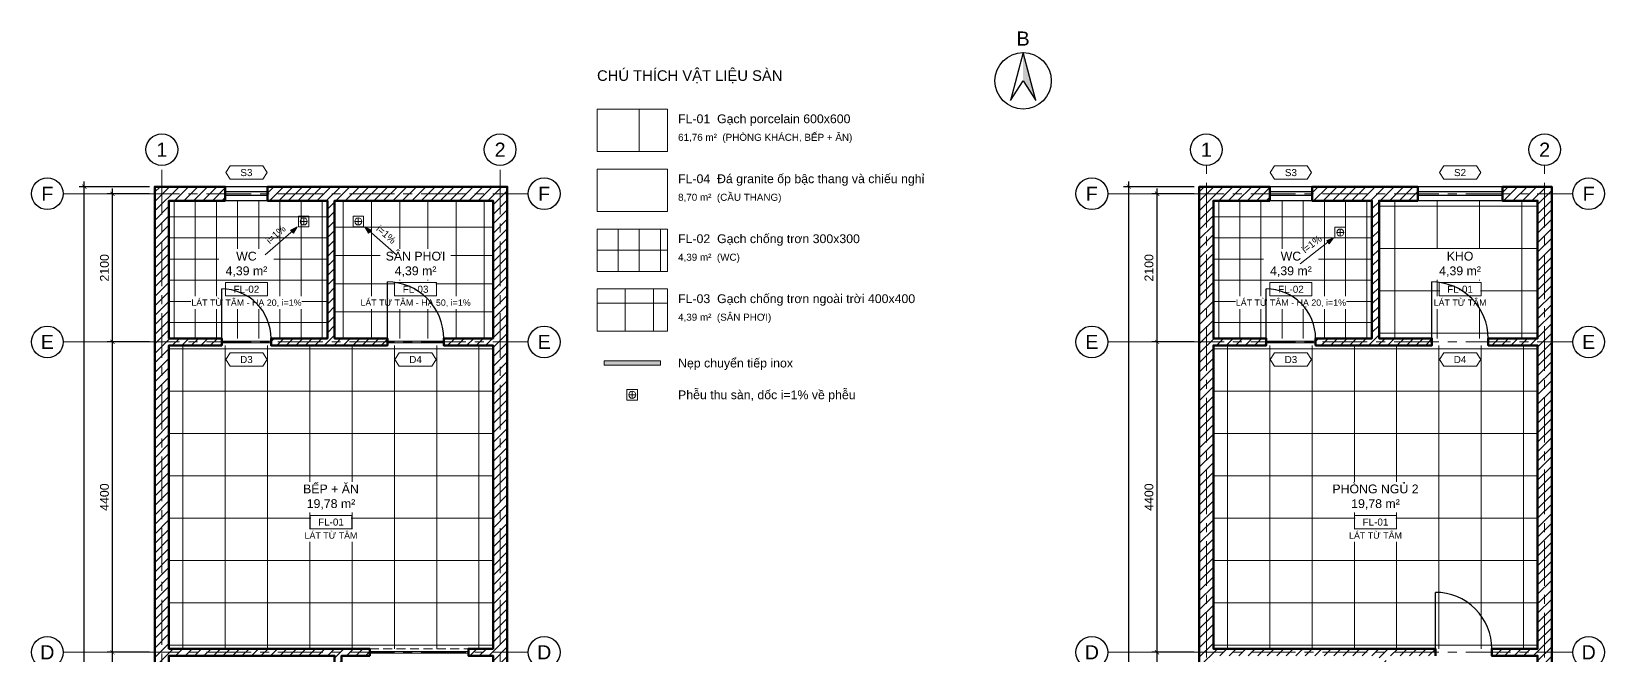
# Model space of a CAD drawing. Header units: millimetres. Extents: x -2900 to 278461, y -22074 to 20200.
# Drawn here: x 32475 to 54796, y 11369 to 20200 of the extents above; entities that cross this region are included whole.
import ezdxf
from ezdxf.enums import TextEntityAlignment as Align

# ---------------------------------------------------------------- set-up
doc = ezdxf.new("R2010")
doc.units = ezdxf.units.MM
doc.header["$LTSCALE"] = 20
doc.linetypes.add('CENTER', pattern=[50.8, 31.75, -6.35, 6.35, -6.35])
doc.linetypes.add('HIDDEN', pattern=[9.525, 6.35, -3.175])
for name, color, linetype, lineweight in [('A-ANNO-DIMS', 1, 'Continuous', 18), ('A-ANNO-NOTE', 7, 'Continuous', 18), ('A-ANNO-ROOM', 7, 'Continuous', 25), ('A-ANNO-SYMB', 7, 'Continuous', 25), ('A-ANNO-TEXT', 7, 'Continuous', 18), ('A-DOOR', 3, 'Continuous', 25), ('A-FLOR-FIXT', 5, 'Continuous', 18), ('A-FLOR-PATT', 8, 'Continuous', 9), ('A-GLAZ', 4, 'Continuous', 25), ('A-OPEN', 8, 'HIDDEN', 18), ('A-WALL', 7, 'Continuous', 50), ('A-WALL-PATT', 8, 'Continuous', 9), ('S-GRID', 1, 'CENTER', 18), ('S-GRID-IDEN', 7, 'Continuous', 25)]:
    doc.layers.add(name, color=color, linetype=linetype, lineweight=lineweight)
doc.styles.add('MCP-ARIAL', font='arial.ttf')
doc.dimstyles.new('MCP-1-50', dxfattribs={"dimscale": 50, "dimtxt": 2.5, "dimasz": 1.2, "dimexe": 1.5, "dimexo": 1.5, "dimgap": 1, "dimtad": 1, "dimdec": 0, "dimdsep": 46, "dimtxsty": 'MCP-ARIAL', "dimblk": 'ARCHTICK', "dimblk1": 'ARCHTICK', "dimblk2": 'ARCHTICK', "dimcen": 0.09, "dimdle": 1.5, "dimclrd": 256, "dimclre": 256, "dimclrt": 256, "dimadec": 0, "dimazin": 0, "dimtfac": 1, "dimtdec": 4, "dimtix": 1, "dimtmove": 2, "dimatfit": 3, "dimfxl": 1, "dimtolj": 1, "dimtzin": 0, "dimarcsym": 0})

# ---------------------------------------------------------------- blocks, each defined once
blk = doc.blocks.new('MCP_CUA_DI_700')
blk.add_line((0, 0), (0, 700))
blk.add_arc((0, 0), 700, 359.9929, 90.0071)
at = {"style": 'MCP-ARIAL', "flags": 1}
for tag, p in [('MA', (350, -100)), ('LOAI', (350, -220)), ('RONG', (350, -340))]:
    blk.add_attdef(tag, p, '', height=80, dxfattribs=at)
blk = doc.blocks.new('MCP_THE_LG_3')
blk.add_lwpolyline([(-5.85, 0), (-4.65, 1.9), (4.65, 1.9), (5.85, 0), (4.65, -1.9), (-4.65, -1.9)], close=True)
at = {"style": 'MCP-ARIAL'}
blk.add_attdef('MA', text='', height=2, dxfattribs=at).set_placement((0, 0), align=Align.MIDDLE_CENTER)
blk = doc.blocks.new('MCP_CUA_DI_800')
blk.add_line((0, 0), (0, 800))
blk.add_arc((0, 0), 800, 359.9964, 90.0036)
at = {"style": 'MCP-ARIAL', "flags": 1}
for tag, p in [('MA', (400, -100)), ('LOAI', (400, -220)), ('RONG', (400, -340))]:
    blk.add_attdef(tag, p, '', height=80, dxfattribs=at)
blk = doc.blocks.new('MCP_CUA_SO_600_200')
for p, q in [((0, 200), (600, 200)), ((0, 125), (600, 125)), ((0, 75), (600, 75)), ((0, 0), (600, 0))]:
    blk.add_line(p, q)
at = {"style": 'MCP-ARIAL', "flags": 1}
for tag, p in [('MA', (300, -100)), ('LOAI', (300, -220)), ('RONG', (300, -340))]:
    blk.add_attdef(tag, p, '', height=80, dxfattribs=at)
blk = doc.blocks.new('_ArchTick')
at = {"color": 0, "linetype": 'ByBlock', "const_width": 0.15}
blk.add_lwpolyline([(-0.5, -0.5), (0.5, 0.5)], dxfattribs=at)
blk = doc.blocks.new('*D88')
at = {"layer": 'A-ANNO-DIMS', "lineweight": -2, "transparency": 16777216}
for p, q in [((34150, 11400), (33550, 11400)), ((33625, 7525), (33625, 11475)), ((34150, 7600), (33550, 7600))]:
    blk.add_line(p, q, dxfattribs=at)
at = {"layer": 'Defpoints', "color": 0, "transparency": 16777216}
for p in [(33625, 11400), (34225, 11400), (34225, 7600)]:
    blk.add_point(p, dxfattribs=at)
at = {"layer": 'A-ANNO-DIMS', "lineweight": -2, "transparency": 16777216, "xscale": 60, "yscale": 60, "zscale": 60}
for p, rotation in [((33625, 11400), 90), ((33625, 7600), 270)]:
    blk.add_blockref('_ArchTick', p, dxfattribs=dict(at, rotation=rotation))
at = {"layer": 'A-ANNO-DIMS', "transparency": 16777216, "insert": (33511, 9500), "char_height": 125, "attachment_point": 5, "rotation": 90, "style": 'MCP-ARIAL'}
blk.add_mtext('\\A1;3800', dxfattribs=at)
blk = doc.blocks.new('*D89')
at = {"layer": 'A-ANNO-DIMS', "lineweight": -2, "transparency": 16777216}
for p, q in [((33625, 11325), (33625, 15875)), ((34150, 15800), (33550, 15800)), ((34150, 11400), (33550, 11400))]:
    blk.add_line(p, q, dxfattribs=at)
at = {"layer": 'Defpoints', "color": 0, "transparency": 16777216}
for p in [(33625, 15800), (34225, 15800), (34225, 11400)]:
    blk.add_point(p, dxfattribs=at)
at = {"layer": 'A-ANNO-DIMS', "lineweight": -2, "transparency": 16777216, "xscale": 60, "yscale": 60, "zscale": 60}
for p, rotation in [((33625, 15800), 90), ((33625, 11400), 270)]:
    blk.add_blockref('_ArchTick', p, dxfattribs=dict(at, rotation=rotation))
at = {"layer": 'A-ANNO-DIMS', "transparency": 16777216, "insert": (33511, 13600), "char_height": 125, "attachment_point": 5, "rotation": 90, "style": 'MCP-ARIAL'}
blk.add_mtext('\\A1;4400', dxfattribs=at)
blk = doc.blocks.new('*D90')
at = {"layer": 'A-ANNO-DIMS', "lineweight": -2, "transparency": 16777216}
for p, q in [((34150, 17900), (33550, 17900)), ((33625, 15725), (33625, 17975)), ((34150, 15800), (33550, 15800))]:
    blk.add_line(p, q, dxfattribs=at)
at = {"layer": 'Defpoints', "color": 0, "transparency": 16777216}
for p in [(33625, 17900), (34225, 17900), (34225, 15800)]:
    blk.add_point(p, dxfattribs=at)
at = {"layer": 'A-ANNO-DIMS', "lineweight": -2, "transparency": 16777216, "xscale": 60, "yscale": 60, "zscale": 60}
for p, rotation in [((33625, 17900), 90), ((33625, 15800), 270)]:
    blk.add_blockref('_ArchTick', p, dxfattribs=dict(at, rotation=rotation))
at = {"layer": 'A-ANNO-DIMS', "transparency": 16777216, "insert": (33511, 16850), "char_height": 125, "attachment_point": 5, "rotation": 90, "style": 'MCP-ARIAL'}
blk.add_mtext('\\A1;2100', dxfattribs=at)
blk = doc.blocks.new('*D91')
at = {"layer": 'A-ANNO-DIMS', "lineweight": -2, "transparency": 16777216}
for p, q in [((34150, 18000), (33150, 18000)), ((33225, -75), (33225, 18075)), ((34150, 0), (33150, 0))]:
    blk.add_line(p, q, dxfattribs=at)
at = {"layer": 'Defpoints', "color": 0, "transparency": 16777216}
for p in [(33225, 18000), (34225, 18000), (34225, 0)]:
    blk.add_point(p, dxfattribs=at)
at = {"layer": 'A-ANNO-DIMS', "lineweight": -2, "transparency": 16777216, "xscale": 60, "yscale": 60, "zscale": 60}
for p, rotation in [((33225, 18000), 90), ((33225, 0), 270)]:
    blk.add_blockref('_ArchTick', p, dxfattribs=dict(at, rotation=rotation))
at = {"layer": 'A-ANNO-DIMS', "transparency": 16777216, "insert": (33111, 9000), "char_height": 125, "attachment_point": 5, "rotation": 90, "style": 'MCP-ARIAL'}
blk.add_mtext('\\A1;18000', dxfattribs=at)
blk = doc.blocks.new('MCP_TRUC')
blk.add_circle((0, 0), 4.5)
at = {"style": 'MCP-ARIAL'}
blk.add_attdef('SO', text='', height=4, dxfattribs=at).set_placement((0, 0), align=Align.MIDDLE_CENTER)
blk = doc.blocks.new('MCP_THE_5')
blk.add_lwpolyline([(-5.95, -1.9), (5.95, -1.9), (5.95, 1.9), (-5.95, 1.9)], close=True)
at = {"style": 'MCP-ARIAL'}
blk.add_attdef('MA', text='', height=2, dxfattribs=at).set_placement((0, 0), align=Align.MIDDLE_CENTER)
blk = doc.blocks.new('MCP_PHEU_THU')
for p, q in [((-50, 0), (50, 0)), ((0, -50), (0, 50))]:
    blk.add_line(p, q)
blk.add_lwpolyline([(-75, -75), (75, -75), (75, 75), (-75, 75)], close=True)
blk.add_circle((0, 0), 50)
at = {"style": 'MCP-ARIAL', "flags": 1}
blk.add_attdef('MA', text='', height=40, dxfattribs=at).set_placement((0, -110), align=Align.MIDDLE_CENTER)
blk = doc.blocks.new('MCP_DOC')
blk.add_hatch(color=256).paths.add_polyline_path([(12, 0), (10, 0.6), (10, -0.6)], flags=16)
blk.add_line((0, 0), (10.5, 0))
blk.add_lwpolyline([(12, 0), (10, 0.6), (10, -0.6)], close=True)
at = {"style": 'MCP-ARIAL'}
blk.add_attdef('I', text='', height=2, dxfattribs=at).set_placement((6, 1.4), align=Align.CENTER)
blk = doc.blocks.new('MCP_DOC_NGUOC')
blk.add_hatch(color=256).paths.add_polyline_path([(0, 0), (2, 0.6), (2, -0.6)], flags=16)
blk.add_line((1.5, 0), (12, 0))
blk.add_lwpolyline([(0, 0), (2, 0.6), (2, -0.6)], close=True)
at = {"style": 'MCP-ARIAL'}
blk.add_attdef('I', text='', height=2, dxfattribs=at).set_placement((6, 1.4), align=Align.CENTER)
blk = doc.blocks.new('MCP_CUA_SO_1200_200')
for p, q in [((0, 200), (1200, 200)), ((0, 125), (1200, 125)), ((0, 75), (1200, 75)), ((0, 0), (1200, 0))]:
    blk.add_line(p, q)
at = {"style": 'MCP-ARIAL', "flags": 1}
for tag, p in [('MA', (600, -100)), ('LOAI', (600, -220)), ('RONG', (600, -340))]:
    blk.add_attdef(tag, p, '', height=80, dxfattribs=at)
blk = doc.blocks.new('*D101')
at = {"layer": 'A-ANNO-DIMS', "lineweight": -2, "transparency": 16777216}
for p, q in [((48971, 11400), (48371, 11400)), ((48446, 7525), (48446, 11475)), ((48971, 7600), (48371, 7600))]:
    blk.add_line(p, q, dxfattribs=at)
at = {"layer": 'Defpoints', "color": 0, "transparency": 16777216}
for p in [(48446, 11400), (49046, 11400), (49046, 7600)]:
    blk.add_point(p, dxfattribs=at)
at = {"layer": 'A-ANNO-DIMS', "lineweight": -2, "transparency": 16777216, "xscale": 60, "yscale": 60, "zscale": 60}
for p, rotation in [((48446, 11400), 90), ((48446, 7600), 270)]:
    blk.add_blockref('_ArchTick', p, dxfattribs=dict(at, rotation=rotation))
at = {"layer": 'A-ANNO-DIMS', "transparency": 16777216, "insert": (48332, 9500), "char_height": 125, "attachment_point": 5, "rotation": 90, "style": 'MCP-ARIAL'}
blk.add_mtext('\\A1;3800', dxfattribs=at)
blk = doc.blocks.new('*D102')
at = {"layer": 'A-ANNO-DIMS', "lineweight": -2, "transparency": 16777216}
for p, q in [((48446, 11325), (48446, 15875)), ((48971, 15800), (48371, 15800)), ((48971, 11400), (48371, 11400))]:
    blk.add_line(p, q, dxfattribs=at)
at = {"layer": 'Defpoints', "color": 0, "transparency": 16777216}
for p in [(48446, 15800), (49046, 15800), (49046, 11400)]:
    blk.add_point(p, dxfattribs=at)
at = {"layer": 'A-ANNO-DIMS', "lineweight": -2, "transparency": 16777216, "xscale": 60, "yscale": 60, "zscale": 60}
for p, rotation in [((48446, 15800), 90), ((48446, 11400), 270)]:
    blk.add_blockref('_ArchTick', p, dxfattribs=dict(at, rotation=rotation))
at = {"layer": 'A-ANNO-DIMS', "transparency": 16777216, "insert": (48332, 13600), "char_height": 125, "attachment_point": 5, "rotation": 90, "style": 'MCP-ARIAL'}
blk.add_mtext('\\A1;4400', dxfattribs=at)
blk = doc.blocks.new('*D103')
at = {"layer": 'A-ANNO-DIMS', "lineweight": -2, "transparency": 16777216}
for p, q in [((48971, 17900), (48371, 17900)), ((48446, 15725), (48446, 17975)), ((48971, 15800), (48371, 15800))]:
    blk.add_line(p, q, dxfattribs=at)
at = {"layer": 'Defpoints', "color": 0, "transparency": 16777216}
for p in [(48446, 17900), (49046, 17900), (49046, 15800)]:
    blk.add_point(p, dxfattribs=at)
at = {"layer": 'A-ANNO-DIMS', "lineweight": -2, "transparency": 16777216, "xscale": 60, "yscale": 60, "zscale": 60}
for p, rotation in [((48446, 17900), 90), ((48446, 15800), 270)]:
    blk.add_blockref('_ArchTick', p, dxfattribs=dict(at, rotation=rotation))
at = {"layer": 'A-ANNO-DIMS', "transparency": 16777216, "insert": (48332, 16850), "char_height": 125, "attachment_point": 5, "rotation": 90, "style": 'MCP-ARIAL'}
blk.add_mtext('\\A1;2100', dxfattribs=at)
blk = doc.blocks.new('*D104')
at = {"layer": 'A-ANNO-DIMS', "lineweight": -2, "transparency": 16777216}
for p, q in [((48971, 18000), (47971, 18000)), ((48046, -75), (48046, 18075)), ((48971, 0), (47971, 0))]:
    blk.add_line(p, q, dxfattribs=at)
at = {"layer": 'Defpoints', "color": 0, "transparency": 16777216}
for p in [(48046, 18000), (49046, 18000), (49046, 0)]:
    blk.add_point(p, dxfattribs=at)
at = {"layer": 'A-ANNO-DIMS', "lineweight": -2, "transparency": 16777216, "xscale": 60, "yscale": 60, "zscale": 60}
for p, rotation in [((48046, 18000), 90), ((48046, 0), 270)]:
    blk.add_blockref('_ArchTick', p, dxfattribs=dict(at, rotation=rotation))
at = {"layer": 'A-ANNO-DIMS', "transparency": 16777216, "insert": (47932, 9000), "char_height": 125, "attachment_point": 5, "rotation": 90, "style": 'MCP-ARIAL'}
blk.add_mtext('\\A1;18000', dxfattribs=at)
blk = doc.blocks.new('MCP_HUONG_BAC')
blk.add_hatch(color=256).paths.add_polyline_path([(0, 8), (0, 0), (3.6, -5.6)], flags=16)
blk.add_lwpolyline([(0, 8), (-3.6, -5.6), (0, 0), (3.6, -5.6)], close=True)
blk.add_circle((0, 0), 8)
at = {"style": 'MCP-ARIAL'}
blk.add_attdef('KY_HIEU', text='', height=4, dxfattribs=at).set_placement((0, 12), align=Align.MIDDLE_CENTER)

msp = doc.modelspace()

# ---------------------------------------------------------------- hatches: boundary and pattern name
at = {"layer": 'A-FLOR-PATT'}
for points in [[(35175, 15787.5), (35875, 15787.5), (35875, 15812.5), (35175, 15812.5)], [(37525, 15787.5), (38325, 15787.5), (38325, 15812.5), (37525, 15812.5)], [(49995.91, 15787.5), (50695.91, 15787.5), (50695.91, 15812.5), (49995.91, 15812.5)], [(40600, 15470), (41400, 15470), (41400, 15530), (40600, 15530)], [(37275, 11387.5), (38675, 11387.5), (38675, 11412.5), (37275, 11412.5)]]:
    msp.add_hatch(color=256, dxfattribs=at).paths.add_polyline_path(points, flags=16)
at = {"layer": 'A-WALL-PATT'}
h = msp.add_hatch(dxfattribs=at)
h.set_pattern_fill('ANSI31', color=256, scale=30, style=0)
h.paths.add_polyline_path([(37525, 0), (37525, 200), (36925, 200), (36925, 0)], flags=16)
h.paths.add_polyline_path([(35825, 18000), (35825, 17800), (36675, 17800), (36675, 15850), (35875, 15850), (35875, 15750), (37525, 15750), (37525, 15850), (36775, 15850), (36775, 17800), (39025, 17800), (39025, 15850), (38325, 15850), (38325, 15750), (39025, 15750), (39025, 11450), (38675, 11450), (38675, 11350), (39025, 11350), (39025, 200), (38725, 200), (38725, 0), (39225, 0), (39225, 18000)], flags=16)
h.paths.add_polyline_path([(35225, 17800), (35225, 18000), (34225, 18000), (34225, 0), (34925, 0), (34925, 200), (34425, 200), (34425, 7550), (36875, 7550), (36875, 7650), (34425, 7650), (34425, 11350), (36775, 11350), (36775, 8450), (36875, 8450), (36875, 11350), (37275, 11350), (37275, 11450), (34425, 11450), (34425, 15750), (35175, 15750), (35175, 15850), (34425, 15850), (34425, 17800)], flags=16)
h = msp.add_hatch(dxfattribs=at)
h.set_pattern_fill('ANSI31', color=256, scale=30, style=0)
h.paths.add_polyline_path([(53345.907, 18000), (53345.907, 17800), (53845.907, 17800), (53845.907, 15850), (53145.907, 15850), (53145.907, 15750), (53845.907, 15750), (53845.907, 11450), (53195.907, 11450), (53195.907, 11350), (53845.907, 11350), (53845.907, 6050), (53195.907, 6050), (53195.907, 5950), (53845.907, 5950), (53845.907, 200), (53545.907, 200), (53545.907, 0), (54045.907, 0), (54045.907, 18000)], flags=16)
h.paths.add_polyline_path([(52145.907, 17800), (52145.907, 18000), (50645.907, 18000), (50645.907, 17800), (51495.907, 17800), (51495.907, 15850), (50695.907, 15850), (50695.907, 15750), (52345.907, 15750), (52345.907, 15850), (51595.907, 15850), (51595.907, 17800)], flags=16)
h.paths.add_polyline_path([(50045.907, 17800), (50045.907, 18000), (49045.907, 18000), (49045.907, 0), (49945.907, 0), (49945.907, 200), (49245.907, 200), (49245.907, 5950), (52395.907, 5950), (52395.907, 6050), (49245.907, 6050), (49245.907, 7550), (51695.907, 7550), (51695.907, 7650), (49245.907, 7650), (49245.907, 11350), (51595.907, 11350), (51595.907, 8450), (51695.907, 8450), (51695.907, 11350), (52395.907, 11350), (52395.907, 11450), (49245.907, 11450), (49245.907, 15750), (49995.907, 15750), (49995.907, 15850), (49245.907, 15850), (49245.907, 17800)], flags=16)
h.paths.add_polyline_path([(52345.907, 0), (52345.907, 200), (51545.907, 200), (51545.907, 0)], flags=16)

# ---------------------------------------------------------------- linework, layer by layer
at = {"layer": 'A-ANNO-NOTE'}
for points in [[(40500, 18500), (41500, 18500), (41500, 19100), (40500, 19100)], [(40500, 17650), (41500, 17650), (41500, 18250), (40500, 18250)], [(40500, 16800), (41500, 16800), (41500, 17400), (40500, 17400)], [(40500, 15950), (41500, 15950), (41500, 16550), (40500, 16550)]]:
    msp.add_lwpolyline(points, close=True, dxfattribs=at)
at = {"layer": 'A-FLOR-PATT'}
for p, q in [((40500, 18500), (40500, 19100)), ((41100, 18500), (41100, 19100)), ((40500, 18500), (41500, 18500)), ((34500, 15850), (34500, 17800)), ((34800, 16446.25), (34800, 17800)), ((35100, 16446.25), (35100, 17800)), ((35400, 17118.75), (35400, 17800)), ((35700, 17118.75), (35700, 17800)), ((36000, 16446.25), (36000, 17800)), ((36300, 16446.25), (36300, 17800)), ((36600, 15850), (36600, 17800)), ((36900, 15850), (36900, 17800)), ((37300, 16446.25), (37300, 17800)), ((37700, 17118.75), (37700, 17800)), ((38100, 17118.75), (38100, 17800)), ((38500, 16446.25), (38500, 17800)), ((38900, 15850), (38900, 17800)), ((49320.91, 15850), (49320.91, 17800)), ((49620.91, 16446.25), (49620.91, 17800)), ((49920.91, 16446.25), (49920.91, 17800)), ((50220.91, 17118.75), (50220.91, 17800)), ((50520.91, 17118.75), (50520.91, 17800)), ((50820.91, 16446.25), (50820.91, 17800)), ((51120.91, 16446.25), (51120.91, 17800)), ((51420.91, 15850), (51420.91, 17800)), ((51595.91, 17725), (53845.91, 17725)), ((51820.91, 15850), (51820.91, 17800)), ((52420.91, 17118.75), (52420.91, 17800)), ((53020.91, 17118.75), (53020.91, 17800)), ((53620.91, 15850), (53620.91, 17800)), ((34425, 17575), (36675, 17575)), ((36775, 17425), (39025, 17425)), ((49245.91, 17575), (51495.91, 17575)), ((34425, 17275), (36675, 17275)), ((40500, 16800), (40500, 17400)), ((40800, 16800), (40800, 17400)), ((41100, 16800), (41100, 17400)), ((41400, 16800), (41400, 17400)), ((49245.91, 17275), (51495.91, 17275)), ((34425, 16975), (35135.63, 16975)), ((35914.38, 16975), (36675, 16975)), ((36775, 17025), (37422.5, 17025)), ((38427.5, 17025), (39025, 17025)), ((40500, 17100), (41500, 17100)), ((49245.91, 16975), (49956.53, 16975)), ((50735.28, 16975), (51495.91, 16975)), ((51595.91, 17125), (53845.91, 17125)), ((40500, 16800), (41500, 16800)), ((34425, 16675), (36675, 16675)), ((35400, 16671.25), (35400, 16681.25)), ((35700, 16671.25), (35700, 16681.25)), ((36775, 16625), (37637, 16625)), ((37700, 16671.25), (37700, 16681.25)), ((38100, 16671.25), (38100, 16681.25)), ((38213, 16625), (39025, 16625)), ((40500, 15950), (40500, 16550)), ((40900, 15950), (40900, 16550)), ((41300, 15950), (41300, 16550)), ((49245.91, 16675), (51495.91, 16675)), ((50220.91, 16671.25), (50220.91, 16681.25)), ((50520.91, 16671.25), (50520.91, 16681.25)), ((51595.91, 16525), (52457.91, 16525)), ((52420.91, 16446.25), (52420.91, 16681.25)), ((53020.91, 16671.25), (53020.91, 16681.25)), ((53033.91, 16525), (53845.91, 16525)), ((34425, 16375), (34737.5, 16375)), ((36312.5, 16375), (36675, 16375)), ((40500, 16350), (41500, 16350)), ((49245.91, 16375), (49558.41, 16375)), ((51133.41, 16375), (51495.91, 16375)), ((34425, 16075), (36675, 16075)), ((34800, 15850), (34800, 16266.25)), ((35100, 15850), (35100, 16266.25)), ((35400, 15850), (35400, 16266.25)), ((35700, 15850), (35700, 16266.25)), ((36000, 15850), (36000, 16266.25)), ((36300, 15850), (36300, 16266.25)), ((36775, 16225), (39025, 16225)), ((37300, 15850), (37300, 16266.25)), ((37700, 15850), (37700, 16266.25)), ((38100, 15850), (38100, 16266.25)), ((38500, 15850), (38500, 16266.25)), ((49245.91, 16075), (51495.91, 16075)), ((49620.91, 15850), (49620.91, 16266.25)), ((49920.91, 15850), (49920.91, 16266.25)), ((50220.91, 15850), (50220.91, 16266.25)), ((50520.91, 15850), (50520.91, 16266.25)), ((50820.91, 15850), (50820.91, 16266.25)), ((51120.91, 15850), (51120.91, 16266.25)), ((52420.91, 15850), (52420.91, 16266.25)), ((53020.91, 15850), (53020.91, 16266.25)), ((40500, 15950), (41500, 15950)), ((51595.91, 15925), (53845.91, 15925)), ((34425, 15700), (39025, 15700)), ((34625, 11450), (34625, 15750)), ((35225, 11450), (35225, 15750)), ((35825, 11450), (35825, 15750)), ((36425, 13818.75), (36425, 15750)), ((37025, 13818.75), (37025, 15750)), ((37625, 11450), (37625, 15750)), ((38225, 11450), (38225, 15750)), ((38825, 11450), (38825, 15750)), ((49245.91, 15700), (53845.91, 15700)), ((49445.91, 11450), (49445.91, 15750)), ((50045.91, 11450), (50045.91, 15750)), ((50645.91, 11450), (50645.91, 15750)), ((51245.91, 13818.75), (51245.91, 15750)), ((51845.91, 13818.75), (51845.91, 15750)), ((52445.91, 11450), (52445.91, 15750)), ((53045.91, 11450), (53045.91, 15750)), ((53645.91, 11450), (53645.91, 15750)), ((34425, 15100), (39025, 15100)), ((49245.91, 15100), (53845.91, 15100)), ((34425, 14500), (39025, 14500)), ((49245.91, 14500), (53845.91, 14500)), ((34425, 13900), (39025, 13900)), ((49245.91, 13900), (53845.91, 13900)), ((34425, 13300), (36437, 13300)), ((36425, 13146.25), (36425, 13381.25)), ((37013, 13300), (39025, 13300)), ((37025, 13146.25), (37025, 13381.25)), ((49245.91, 13300), (51257.91, 13300)), ((51245.91, 13146.25), (51245.91, 13381.25)), ((51833.91, 13300), (53845.91, 13300)), ((51845.91, 13146.25), (51845.91, 13381.25)), ((36425, 11450), (36425, 12966.25)), ((37025, 11450), (37025, 12966.25)), ((51245.91, 11450), (51245.91, 12966.25)), ((51845.91, 11450), (51845.91, 12966.25)), ((34425, 12700), (39025, 12700)), ((49245.91, 12700), (53845.91, 12700)), ((34425, 12100), (39025, 12100)), ((49245.91, 12100), (53845.91, 12100)), ((34425, 11500), (39025, 11500)), ((49245.91, 11500), (53845.91, 11500))]:
    msp.add_line(p, q, dxfattribs=at)
for points in [[(35175, 15787.5), (35875, 15787.5), (35875, 15812.5), (35175, 15812.5)], [(37525, 15787.5), (38325, 15787.5), (38325, 15812.5), (37525, 15812.5)], [(49995.91, 15787.5), (50695.91, 15787.5), (50695.91, 15812.5), (49995.91, 15812.5)], [(40600, 15470), (41400, 15470), (41400, 15530), (40600, 15530)], [(37275, 11387.5), (38675, 11387.5), (38675, 11412.5), (37275, 11412.5)]]:
    msp.add_lwpolyline(points, close=True, dxfattribs=at)
at = {"layer": 'A-OPEN'}
msp.add_line((37275, 11450), (38675, 11450), dxfattribs=at)
at = {"layer": 'A-WALL'}
for points in [[(35225, 17800), (35225, 18000), (34225, 18000), (34225, 0), (34925, 0), (34925, 200), (34425, 200), (34425, 7550), (36875, 7550), (36875, 7650), (34425, 7650), (34425, 11350), (36775, 11350), (36775, 8450), (36875, 8450), (36875, 11350), (37275, 11350), (37275, 11450), (34425, 11450), (34425, 15750), (35175, 15750), (35175, 15850), (34425, 15850), (34425, 17800)], [(35825, 18000), (35825, 17800), (36675, 17800), (36675, 15850), (35875, 15850), (35875, 15750), (37525, 15750), (37525, 15850), (36775, 15850), (36775, 17800), (39025, 17800), (39025, 15850), (38325, 15850), (38325, 15750), (39025, 15750), (39025, 11450), (38675, 11450), (38675, 11350), (39025, 11350), (39025, 200), (38725, 200), (38725, 0), (39225, 0), (39225, 18000)], [(52145.907, 17800), (52145.907, 18000), (50645.907, 18000), (50645.907, 17800), (51495.907, 17800), (51495.907, 15850), (50695.907, 15850), (50695.907, 15750), (52345.907, 15750), (52345.907, 15850), (51595.907, 15850), (51595.907, 17800)], [(53345.907, 18000), (53345.907, 17800), (53845.907, 17800), (53845.907, 15850), (53145.907, 15850), (53145.907, 15750), (53845.907, 15750), (53845.907, 11450), (53195.907, 11450), (53195.907, 11350), (53845.907, 11350), (53845.907, 6050), (53195.907, 6050), (53195.907, 5950), (53845.907, 5950), (53845.907, 200), (53545.907, 200), (53545.907, 0), (54045.907, 0), (54045.907, 18000)]]:
    msp.add_lwpolyline(points, close=True, dxfattribs=at)
msp.add_lwpolyline([(52395.907, 11350), (52395.907, 11450), (49245.907, 11450), (49245.907, 15750), (49995.907, 15750), (49995.907, 15850), (49245.907, 15850), (49245.907, 17800), (50045.907, 17800), (50045.907, 18000), (49045.907, 18000), (49045.907, 0)], dxfattribs=at)
at = {"layer": 'S-GRID'}
for p, q in [((34325, -1700), (34325, 18300)), ((39125, -1700), (39125, 18300)), ((49145.907, -2900), (49145.907, 18300)), ((53945.907, -2900), (53945.907, 18300)), ((32925, 17900), (39525, 17900)), ((47745.907, 17900), (54345.907, 17900)), ((32925, 15800), (39525, 15800)), ((47745.907, 15800), (54345.907, 15800)), ((32925, 11400), (39525, 11400)), ((47745.907, 11400), (54345.907, 11400))]:
    msp.add_line(p, q, dxfattribs=at)

# ---------------------------------------------------------------- block references
at = {"layer": 'A-ANNO-NOTE', "xscale": 50, "yscale": 50, "zscale": 50}
for name, p, rotation in [('MCP_DOC', (35793.4, 17035.95), 40.91), ('MCP_DOC_NGUOC', (37203.18, 17428.91), 319.09), ('MCP_DOC', (50477.57, 16907.96), 37.87)]:
    msp.add_blockref(name, p, dxfattribs=dict(at, rotation=rotation)).add_auto_attribs({'I': 'i=1%'})
for p, values in [((35525, 16546.25), {'MA': 'FL-02'}), ((37925, 16546.25), {'MA': 'FL-03'}), ((50345.91, 16546.25), {'MA': 'FL-02'}), ((52745.91, 16546.25), {'MA': 'FL-01'}), ((36725, 13246.25), {'MA': 'FL-01'}), ((51545.91, 13246.25), {'MA': 'FL-01'})]:
    msp.add_blockref('MCP_THE_5', p, dxfattribs=at).add_auto_attribs(values)
at = {"layer": 'A-ANNO-SYMB', "xscale": 50, "yscale": 50, "zscale": 50}
msp.add_blockref('MCP_HUONG_BAC', (46545.91, 19500), dxfattribs=at).add_auto_attribs({'KY_HIEU': 'B'})
at = {"layer": 'A-ANNO-TEXT', "xscale": 50, "yscale": 50, "zscale": 50}
for p, values in [((35525, 18200), {'MA': 'S3'}), ((50345.91, 18200), {'MA': 'S3'}), ((52745.91, 18200), {'MA': 'S2'}), ((35525, 15550), {'MA': 'D3'}), ((37925, 15550), {'MA': 'D4'}), ((50345.91, 15550), {'MA': 'D3'}), ((52745.91, 15550), {'MA': 'D4'})]:
    msp.add_blockref('MCP_THE_LG_3', p, dxfattribs=at).add_auto_attribs(values)
at = {"layer": 'A-DOOR'}
for name, p in [('MCP_CUA_DI_700', (35175, 15850)), ('MCP_CUA_DI_800', (37525, 15850)), ('MCP_CUA_DI_700', (49995.907, 15850)), ('MCP_CUA_DI_800', (52345.907, 15850)), ('MCP_CUA_DI_800', (52395.907, 11450))]:
    msp.add_blockref(name, p, dxfattribs=at)
at = {"layer": 'A-FLOR-FIXT'}
for p in [(36337.5, 17507.5), (37112.5, 17507.5), (51045.91, 17350), (41000, 15050)]:
    msp.add_blockref('MCP_PHEU_THU', p, dxfattribs=at)
at = {"layer": 'A-GLAZ', "rotation": 180}
for name, p in [('MCP_CUA_SO_600_200', (35825, 18000)), ('MCP_CUA_SO_600_200', (50645.907, 18000)), ('MCP_CUA_SO_1200_200', (53345.907, 18000))]:
    msp.add_blockref(name, p, dxfattribs=at)
at = {"layer": 'S-GRID-IDEN', "xscale": 50, "yscale": 50, "zscale": 50}
for p, values in [((34325, 18525), {'SO': '1'}), ((39125, 18525), {'SO': '2'}), ((49145.91, 18525), {'SO': '1'}), ((53945.91, 18525), {'SO': '2'}), ((32700, 17900), {'SO': 'F'}), ((39750, 17900), {'SO': 'F'}), ((47520.91, 17900), {'SO': 'F'}), ((54570.91, 17900), {'SO': 'F'}), ((32700, 15800), {'SO': 'E'}), ((39750, 15800), {'SO': 'E'}), ((47520.91, 15800), {'SO': 'E'}), ((54570.91, 15800), {'SO': 'E'}), ((32700, 11400), {'SO': 'D'}), ((39750, 11400), {'SO': 'D'}), ((47520.91, 11400), {'SO': 'D'}), ((54570.91, 11400), {'SO': 'D'})]:
    msp.add_blockref('MCP_TRUC', p, dxfattribs=at).add_auto_attribs(values)

# ---------------------------------------------------------------- texts
at = {"layer": 'A-ANNO-NOTE', "style": 'MCP-ARIAL'}
for s, height, p in [('FL-01  Gạch porcelain 600x600', 125, (41650, 18900)), ('61,76 m²  (PHÒNG KHÁCH, BẾP + ĂN)', 100, (41650, 18650)), ('FL-04  Đá granite ốp bậc thang và chiếu nghỉ', 125, (41650, 18050)), ('8,70 m²  (CẦU THANG)', 100, (41650, 17800)), ('FL-02  Gạch chống trơn 300x300', 125, (41650, 17200)), ('4,39 m²  (WC)', 100, (41650, 16950)), ('FL-03  Gạch chống trơn ngoài trời 400x400', 125, (41650, 16350)), ('4,39 m²  (SÂN PHƠI)', 100, (41650, 16100))]:
    msp.add_text(s, height=height, dxfattribs=at).set_placement(p)
for s, p in [('LÁT TỪ TÂM - HẠ 20, i=1%', (35525, 16356.25)), ('LÁT TỪ TÂM - HẠ 50, i=1%', (37925, 16356.25)), ('LÁT TỪ TÂM - HẠ 20, i=1%', (50345.91, 16356.25)), ('LÁT TỪ TÂM', (52745.91, 16356.25)), ('LÁT TỪ TÂM', (36725, 13056.25)), ('LÁT TỪ TÂM', (51545.91, 13056.25))]:
    msp.add_text(s, height=90, dxfattribs=at).set_placement(p, align=Align.MIDDLE_CENTER)
for s, p in [('Nẹp chuyển tiếp inox', (41650, 15500)), ('Phễu thu sàn, dốc i=1% về phễu', (41650, 15050))]:
    msp.add_text(s, height=125, dxfattribs=at).set_placement(p, align=Align.MIDDLE_LEFT)
at = {"layer": 'A-ANNO-ROOM', "char_height": 125, "attachment_point": 5, "style": 'MCP-ARIAL'}
for s, insert in [('WC\\P4,39 m²', (35525, 16900)), ('SÂN PHƠI\\P4,39 m²', (37925, 16900)), ('WC\\P4,39 m²', (50345.907, 16900)), ('KHO\\P4,39 m²', (52745.907, 16900)), ('BẾP + ĂN\\P19,78 m²', (36725, 13600)), ('PHÒNG NGỦ 2\\P19,78 m²', (51545.907, 13600))]:
    msp.add_mtext(s, dxfattribs=dict(at, insert=insert))
at = {"layer": 'A-ANNO-TEXT', "style": 'MCP-ARIAL'}
msp.add_text('CHÚ THÍCH VẬT LIỆU SÀN', height=150, dxfattribs=at).set_placement((40500, 19500))

# ---------------------------------------------------------------- dimensions: what is measured, and where the dimension line sits
at = {"layer": 'A-ANNO-DIMS'}
for base, p1, p2, picture, middle in [((33225, 18000), (34225, 0), (34225, 18000), '*D91', (33111.178377, 9000)), ((33625, 17900), (34225, 15800), (34225, 17900), '*D90', (33511.178377, 16850)), ((48045.907, 18000), (49045.907, 0), (49045.907, 18000), '*D104', (47932.085377, 9000)), ((48445.907, 17900), (49045.907, 15800), (49045.907, 17900), '*D103', (48332.085377, 16850)), ((33625, 15800), (34225, 11400), (34225, 15800), '*D89', (33511.178377, 13600)), ((48445.907, 15800), (49045.907, 11400), (49045.907, 15800), '*D102', (48332.085377, 13600)), ((33625, 11400), (34225, 7600), (34225, 11400), '*D88', (33511.135744, 9500)), ((48445.907, 11400), (49045.907, 7600), (49045.907, 11400), '*D101', (48332.042744, 9500))]:
    dim = msp.add_linear_dim(base=base, p1=p1, p2=p2, angle=90, dimstyle='MCP-1-50', dxfattribs=at)
    dim.commit()
    dim.dimension.update_dxf_attribs({"geometry": picture, "text_midpoint": middle})

doc.saveas('drawing.dxf')
